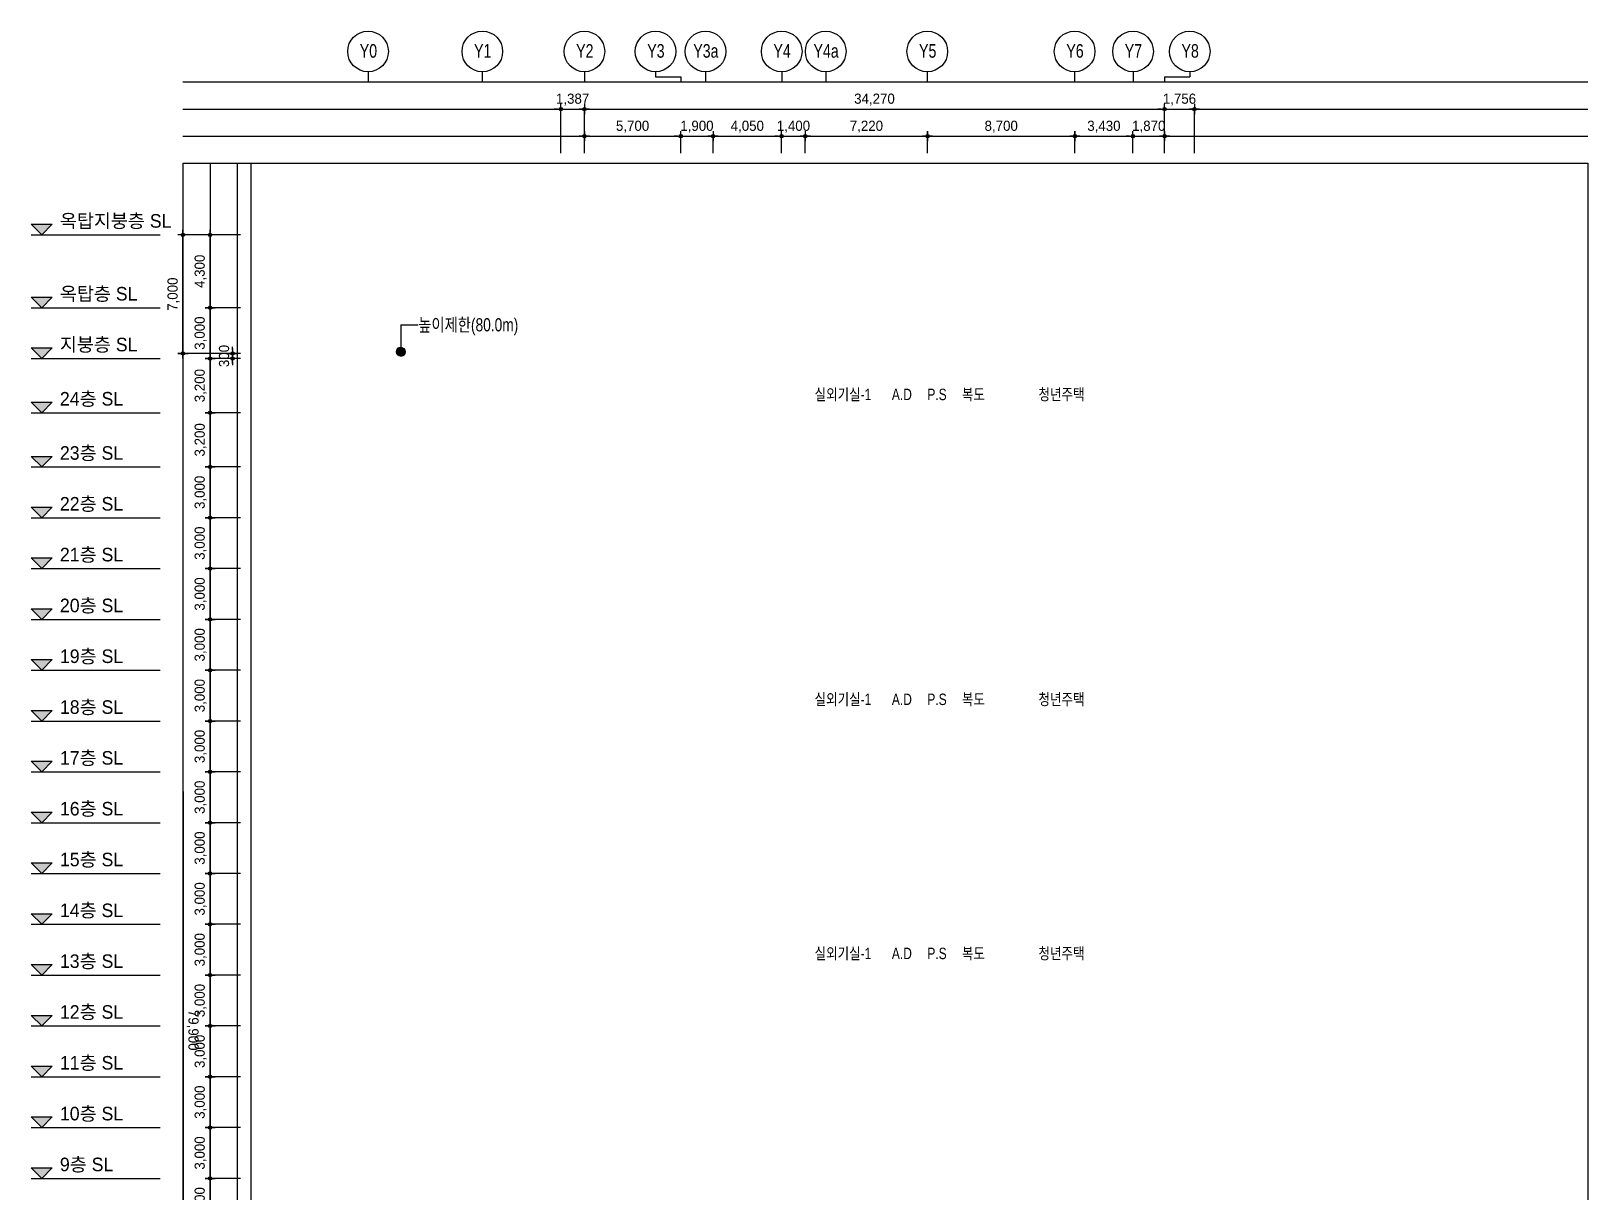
# Model space of a CAD drawing. Header units: millimetres. Extents: x 7290 to 229282, y 4534 to 159308.
# Drawn here: x 128520 to 220458, y 90787 to 159308 of the extents above; entities that cross this region are included whole.
import ezdxf
from ezdxf.enums import TextEntityAlignment as Align

# ---------------------------------------------------------------- set-up
doc = ezdxf.new("R2010")
doc.units = ezdxf.units.MM
doc.header["$LTSCALE"] = 200
doc.layers.get('Defpoints').update_dxf_attribs({"color": 145})
for name, color, linetype in [('A-TEXT', 3, 'Continuous'), ('AA-AXIS-BUBL', 7, 'Continuous'), ('AA-XXXX-DIMS', 7, 'Continuous'), ('AA-XXXX-SYMB', 7, 'Continuous'), ('AA-XXXX-TEXT', 3, 'Continuous')]:
    doc.layers.add(name, color=color, linetype=linetype)
doc.styles.add('HAUD01', font='Dotum_0.ttf')
doc.dimstyles.new('HAUD-400', dxfattribs={"dimscale": 200, "dimtxt": 3, "dimasz": 1, "dimexe": 0, "dimexo": 3, "dimgap": 1, "dimtad": 1, "dimdec": 0, "dimdsep": 46, "dimlunit": 6, "dimtxsty": 'HAUD01', "dimblk": 'DIMDOT', "dimcen": 2.5, "dimdle": 1.5, "dimclrd": 7, "dimclre": 7, "dimclrt": 3, "dimadec": 0, "dimazin": 0, "dimtfac": 1, "dimtdec": 0, "dimtix": 1, "dimtmove": 2, "dimatfit": 3, "dimfxl": 1, "dimtvp": 1, "dimtolj": 1, "dimtzin": 0, "dimarcsym": 0})

# ---------------------------------------------------------------- blocks, each defined once
blk = doc.blocks.new('DIMDOT')
at = {"color": 7}
for p, q in [((-1.5, 0), (1.5, 0)), ((0, -1.5), (0, 1.5))]:
    blk.add_line(p, q, dxfattribs=at)
for radius in [0.5, 0.25]:
    blk.add_circle((0, 0), radius, dxfattribs=at)
blk = doc.blocks.new('*D47')
at = {"layer": 'AA-XXXX-DIMS', "color": 7, "lineweight": -2, "transparency": 16777216}
for p, q in [((140887, 91581), (139088, 91581)), ((139088, 88781), (139088, 91381)), ((140887, 88581), (139088, 88581))]:
    blk.add_line(p, q, dxfattribs=at)
at = {"layer": 'Defpoints', "color": 0, "transparency": 16777216}
for p in [(139088, 91581), (141487, 91581), (141487, 88581)]:
    blk.add_point(p, dxfattribs=at)
at = {"layer": 'AA-XXXX-DIMS', "color": 7, "lineweight": -2, "transparency": 16777216, "xscale": 200, "yscale": 200, "zscale": 200}
for p, rotation in [((139088, 91581), 90), ((139088, 88581), 270)]:
    blk.add_blockref('DIMDOT', p, dxfattribs=dict(at, rotation=rotation))
at = {"layer": 'AA-XXXX-DIMS', "color": 3, "transparency": 16777216, "insert": (138529, 90081), "char_height": 600, "attachment_point": 5, "rotation": 90, "style": 'HAUD01'}
blk.add_mtext('\\A1;3,000', dxfattribs=at)
blk = doc.blocks.new('*D48')
at = {"layer": 'AA-XXXX-DIMS', "color": 7, "lineweight": -2, "transparency": 16777216}
for p, q in [((140887, 94581), (139088, 94581)), ((139088, 91781), (139088, 94381)), ((140887, 91581), (139088, 91581))]:
    blk.add_line(p, q, dxfattribs=at)
at = {"layer": 'Defpoints', "color": 0, "transparency": 16777216}
for p in [(139088, 94581), (141487, 94581), (141487, 91581)]:
    blk.add_point(p, dxfattribs=at)
at = {"layer": 'AA-XXXX-DIMS', "color": 7, "lineweight": -2, "transparency": 16777216, "xscale": 200, "yscale": 200, "zscale": 200}
for p, rotation in [((139088, 94581), 90), ((139088, 91581), 270)]:
    blk.add_blockref('DIMDOT', p, dxfattribs=dict(at, rotation=rotation))
at = {"layer": 'AA-XXXX-DIMS', "color": 3, "transparency": 16777216, "insert": (138529, 93081), "char_height": 600, "attachment_point": 5, "rotation": 90, "style": 'HAUD01'}
blk.add_mtext('\\A1;3,000', dxfattribs=at)
blk = doc.blocks.new('*D49')
at = {"layer": 'AA-XXXX-DIMS', "color": 7, "lineweight": -2, "transparency": 16777216}
for p, q in [((140887, 97581), (139088, 97581)), ((139088, 94781), (139088, 97381)), ((140887, 94581), (139088, 94581))]:
    blk.add_line(p, q, dxfattribs=at)
at = {"layer": 'Defpoints', "color": 0, "transparency": 16777216}
for p in [(139088, 97581), (141487, 97581), (141487, 94581)]:
    blk.add_point(p, dxfattribs=at)
at = {"layer": 'AA-XXXX-DIMS', "color": 7, "lineweight": -2, "transparency": 16777216, "xscale": 200, "yscale": 200, "zscale": 200}
for p, rotation in [((139088, 97581), 90), ((139088, 94581), 270)]:
    blk.add_blockref('DIMDOT', p, dxfattribs=dict(at, rotation=rotation))
at = {"layer": 'AA-XXXX-DIMS', "color": 3, "transparency": 16777216, "insert": (138529, 96081), "char_height": 600, "attachment_point": 5, "rotation": 90, "style": 'HAUD01'}
blk.add_mtext('\\A1;3,000', dxfattribs=at)
blk = doc.blocks.new('*D50')
at = {"layer": 'AA-XXXX-DIMS', "color": 7, "lineweight": -2, "transparency": 16777216}
for p, q in [((140887, 100581), (139088, 100581)), ((139088, 97781), (139088, 100381)), ((140887, 97581), (139088, 97581))]:
    blk.add_line(p, q, dxfattribs=at)
at = {"layer": 'Defpoints', "color": 0, "transparency": 16777216}
for p in [(139088, 100581), (141487, 100581), (141487, 97581)]:
    blk.add_point(p, dxfattribs=at)
at = {"layer": 'AA-XXXX-DIMS', "color": 7, "lineweight": -2, "transparency": 16777216, "xscale": 200, "yscale": 200, "zscale": 200}
for p, rotation in [((139088, 100581), 90), ((139088, 97581), 270)]:
    blk.add_blockref('DIMDOT', p, dxfattribs=dict(at, rotation=rotation))
at = {"layer": 'AA-XXXX-DIMS', "color": 3, "transparency": 16777216, "insert": (138529, 99081), "char_height": 600, "attachment_point": 5, "rotation": 90, "style": 'HAUD01'}
blk.add_mtext('\\A1;3,000', dxfattribs=at)
blk = doc.blocks.new('*D63')
at = {"layer": 'AA-XXXX-DIMS', "color": 7, "lineweight": -2, "transparency": 16777216}
for p, q in [((140887, 103581), (139088, 103581)), ((139088, 100781), (139088, 103381)), ((140887, 100581), (139088, 100581))]:
    blk.add_line(p, q, dxfattribs=at)
at = {"layer": 'Defpoints', "color": 0, "transparency": 16777216}
for p in [(139088, 103581), (141487, 103581), (141487, 100581)]:
    blk.add_point(p, dxfattribs=at)
at = {"layer": 'AA-XXXX-DIMS', "color": 7, "lineweight": -2, "transparency": 16777216, "xscale": 200, "yscale": 200, "zscale": 200}
for p, rotation in [((139088, 103581), 90), ((139088, 100581), 270)]:
    blk.add_blockref('DIMDOT', p, dxfattribs=dict(at, rotation=rotation))
at = {"layer": 'AA-XXXX-DIMS', "color": 3, "transparency": 16777216, "insert": (138529, 102081), "char_height": 600, "attachment_point": 5, "rotation": 90, "style": 'HAUD01'}
blk.add_mtext('\\A1;3,000', dxfattribs=at)
blk = doc.blocks.new('*D64')
at = {"layer": 'AA-XXXX-DIMS', "color": 7, "lineweight": -2, "transparency": 16777216}
for p, q in [((140887, 106581), (139088, 106581)), ((139088, 103781), (139088, 106381)), ((140887, 103581), (139088, 103581))]:
    blk.add_line(p, q, dxfattribs=at)
at = {"layer": 'Defpoints', "color": 0, "transparency": 16777216}
for p in [(139088, 106581), (141487, 106581), (141487, 103581)]:
    blk.add_point(p, dxfattribs=at)
at = {"layer": 'AA-XXXX-DIMS', "color": 7, "lineweight": -2, "transparency": 16777216, "xscale": 200, "yscale": 200, "zscale": 200}
for p, rotation in [((139088, 106581), 90), ((139088, 103581), 270)]:
    blk.add_blockref('DIMDOT', p, dxfattribs=dict(at, rotation=rotation))
at = {"layer": 'AA-XXXX-DIMS', "color": 3, "transparency": 16777216, "insert": (138529, 105081), "char_height": 600, "attachment_point": 5, "rotation": 90, "style": 'HAUD01'}
blk.add_mtext('\\A1;3,000', dxfattribs=at)
blk = doc.blocks.new('*D65')
at = {"layer": 'AA-XXXX-DIMS', "color": 7, "lineweight": -2, "transparency": 16777216}
for p, q in [((140887, 109581), (139088, 109581)), ((139088, 106781), (139088, 109381)), ((140887, 106581), (139088, 106581))]:
    blk.add_line(p, q, dxfattribs=at)
at = {"layer": 'Defpoints', "color": 0, "transparency": 16777216}
for p in [(139088, 109581), (141487, 109581), (141487, 106581)]:
    blk.add_point(p, dxfattribs=at)
at = {"layer": 'AA-XXXX-DIMS', "color": 7, "lineweight": -2, "transparency": 16777216, "xscale": 200, "yscale": 200, "zscale": 200}
for p, rotation in [((139088, 109581), 90), ((139088, 106581), 270)]:
    blk.add_blockref('DIMDOT', p, dxfattribs=dict(at, rotation=rotation))
at = {"layer": 'AA-XXXX-DIMS', "color": 3, "transparency": 16777216, "insert": (138529, 108081), "char_height": 600, "attachment_point": 5, "rotation": 90, "style": 'HAUD01'}
blk.add_mtext('\\A1;3,000', dxfattribs=at)
blk = doc.blocks.new('*D66')
at = {"layer": 'AA-XXXX-DIMS', "color": 7, "lineweight": -2, "transparency": 16777216}
for p, q in [((140887, 112581), (139088, 112581)), ((139088, 109781), (139088, 112381)), ((140887, 109581), (139088, 109581))]:
    blk.add_line(p, q, dxfattribs=at)
at = {"layer": 'Defpoints', "color": 0, "transparency": 16777216}
for p in [(139088, 112581), (141487, 112581), (141487, 109581)]:
    blk.add_point(p, dxfattribs=at)
at = {"layer": 'AA-XXXX-DIMS', "color": 7, "lineweight": -2, "transparency": 16777216, "xscale": 200, "yscale": 200, "zscale": 200}
for p, rotation in [((139088, 112581), 90), ((139088, 109581), 270)]:
    blk.add_blockref('DIMDOT', p, dxfattribs=dict(at, rotation=rotation))
at = {"layer": 'AA-XXXX-DIMS', "color": 3, "transparency": 16777216, "insert": (138529, 111081), "char_height": 600, "attachment_point": 5, "rotation": 90, "style": 'HAUD01'}
blk.add_mtext('\\A1;3,000', dxfattribs=at)
blk = doc.blocks.new('*D67')
at = {"layer": 'AA-XXXX-DIMS', "color": 7, "lineweight": -2, "transparency": 16777216}
for p, q in [((140887, 115581), (139088, 115581)), ((139088, 112781), (139088, 115381)), ((140887, 112581), (139088, 112581))]:
    blk.add_line(p, q, dxfattribs=at)
at = {"layer": 'Defpoints', "color": 0, "transparency": 16777216}
for p in [(139088, 115581), (141487, 115581), (141487, 112581)]:
    blk.add_point(p, dxfattribs=at)
at = {"layer": 'AA-XXXX-DIMS', "color": 7, "lineweight": -2, "transparency": 16777216, "xscale": 200, "yscale": 200, "zscale": 200}
for p, rotation in [((139088, 115581), 90), ((139088, 112581), 270)]:
    blk.add_blockref('DIMDOT', p, dxfattribs=dict(at, rotation=rotation))
at = {"layer": 'AA-XXXX-DIMS', "color": 3, "transparency": 16777216, "insert": (138529, 114081), "char_height": 600, "attachment_point": 5, "rotation": 90, "style": 'HAUD01'}
blk.add_mtext('\\A1;3,000', dxfattribs=at)
blk = doc.blocks.new('*D72')
at = {"layer": 'AA-XXXX-DIMS', "color": 7, "lineweight": -2, "transparency": 16777216}
for p, q in [((140887, 118581), (139088, 118581)), ((139088, 115781), (139088, 118381)), ((140887, 115581), (139088, 115581))]:
    blk.add_line(p, q, dxfattribs=at)
at = {"layer": 'Defpoints', "color": 0, "transparency": 16777216}
for p in [(139088, 118581), (141487, 118581), (141487, 115581)]:
    blk.add_point(p, dxfattribs=at)
at = {"layer": 'AA-XXXX-DIMS', "color": 7, "lineweight": -2, "transparency": 16777216, "xscale": 200, "yscale": 200, "zscale": 200}
for p, rotation in [((139088, 118581), 90), ((139088, 115581), 270)]:
    blk.add_blockref('DIMDOT', p, dxfattribs=dict(at, rotation=rotation))
at = {"layer": 'AA-XXXX-DIMS', "color": 3, "transparency": 16777216, "insert": (138529, 117081), "char_height": 600, "attachment_point": 5, "rotation": 90, "style": 'HAUD01'}
blk.add_mtext('\\A1;3,000', dxfattribs=at)
blk = doc.blocks.new('*D73')
at = {"layer": 'AA-XXXX-DIMS', "color": 7, "lineweight": -2, "transparency": 16777216}
for p, q in [((140887, 121581), (139088, 121581)), ((139088, 118781), (139088, 121381)), ((140887, 118581), (139088, 118581))]:
    blk.add_line(p, q, dxfattribs=at)
at = {"layer": 'Defpoints', "color": 0, "transparency": 16777216}
for p in [(139088, 121581), (141487, 121581), (141487, 118581)]:
    blk.add_point(p, dxfattribs=at)
at = {"layer": 'AA-XXXX-DIMS', "color": 7, "lineweight": -2, "transparency": 16777216, "xscale": 200, "yscale": 200, "zscale": 200}
for p, rotation in [((139088, 121581), 90), ((139088, 118581), 270)]:
    blk.add_blockref('DIMDOT', p, dxfattribs=dict(at, rotation=rotation))
at = {"layer": 'AA-XXXX-DIMS', "color": 3, "transparency": 16777216, "insert": (138529, 120081), "char_height": 600, "attachment_point": 5, "rotation": 90, "style": 'HAUD01'}
blk.add_mtext('\\A1;3,000', dxfattribs=at)
blk = doc.blocks.new('*D74')
at = {"layer": 'AA-XXXX-DIMS', "color": 7, "lineweight": -2, "transparency": 16777216}
for p, q in [((140887, 124581), (139088, 124581)), ((139088, 121781), (139088, 124381)), ((140887, 121581), (139088, 121581))]:
    blk.add_line(p, q, dxfattribs=at)
at = {"layer": 'Defpoints', "color": 0, "transparency": 16777216}
for p in [(139088, 124581), (141487, 124581), (141487, 121581)]:
    blk.add_point(p, dxfattribs=at)
at = {"layer": 'AA-XXXX-DIMS', "color": 7, "lineweight": -2, "transparency": 16777216, "xscale": 200, "yscale": 200, "zscale": 200}
for p, rotation in [((139088, 124581), 90), ((139088, 121581), 270)]:
    blk.add_blockref('DIMDOT', p, dxfattribs=dict(at, rotation=rotation))
at = {"layer": 'AA-XXXX-DIMS', "color": 3, "transparency": 16777216, "insert": (138529, 123081), "char_height": 600, "attachment_point": 5, "rotation": 90, "style": 'HAUD01'}
blk.add_mtext('\\A1;3,000', dxfattribs=at)
blk = doc.blocks.new('*D75')
at = {"layer": 'AA-XXXX-DIMS', "color": 7, "lineweight": -2, "transparency": 16777216}
for p, q in [((140887, 127581), (139088, 127581)), ((139088, 124781), (139088, 127381)), ((140887, 124581), (139088, 124581))]:
    blk.add_line(p, q, dxfattribs=at)
at = {"layer": 'Defpoints', "color": 0, "transparency": 16777216}
for p in [(139088, 127581), (141487, 127581), (141487, 124581)]:
    blk.add_point(p, dxfattribs=at)
at = {"layer": 'AA-XXXX-DIMS', "color": 7, "lineweight": -2, "transparency": 16777216, "xscale": 200, "yscale": 200, "zscale": 200}
for p, rotation in [((139088, 127581), 90), ((139088, 124581), 270)]:
    blk.add_blockref('DIMDOT', p, dxfattribs=dict(at, rotation=rotation))
at = {"layer": 'AA-XXXX-DIMS', "color": 3, "transparency": 16777216, "insert": (138529, 126081), "char_height": 600, "attachment_point": 5, "rotation": 90, "style": 'HAUD01'}
blk.add_mtext('\\A1;3,000', dxfattribs=at)
blk = doc.blocks.new('*D76')
at = {"layer": 'AA-XXXX-DIMS', "color": 7, "lineweight": -2, "transparency": 16777216}
for p, q in [((140887, 130581), (139088, 130581)), ((139088, 127781), (139088, 130381)), ((140887, 127581), (139088, 127581))]:
    blk.add_line(p, q, dxfattribs=at)
at = {"layer": 'Defpoints', "color": 0, "transparency": 16777216}
for p in [(139088, 130581), (141487, 130581), (141487, 127581)]:
    blk.add_point(p, dxfattribs=at)
at = {"layer": 'AA-XXXX-DIMS', "color": 7, "lineweight": -2, "transparency": 16777216, "xscale": 200, "yscale": 200, "zscale": 200}
for p, rotation in [((139088, 130581), 90), ((139088, 127581), 270)]:
    blk.add_blockref('DIMDOT', p, dxfattribs=dict(at, rotation=rotation))
at = {"layer": 'AA-XXXX-DIMS', "color": 3, "transparency": 16777216, "insert": (138529, 129081), "char_height": 600, "attachment_point": 5, "rotation": 90, "style": 'HAUD01'}
blk.add_mtext('\\A1;3,000', dxfattribs=at)
blk = doc.blocks.new('*D51')
at = {"layer": 'AA-XXXX-DIMS', "color": 7, "lineweight": -2, "transparency": 16777216}
for p, q in [((140887, 133581), (139088, 133581)), ((139088, 130781), (139088, 133381)), ((140887, 130581), (139088, 130581))]:
    blk.add_line(p, q, dxfattribs=at)
at = {"layer": 'Defpoints', "color": 0, "transparency": 16777216}
for p in [(139088, 133581), (141487, 133581), (141487, 130581)]:
    blk.add_point(p, dxfattribs=at)
at = {"layer": 'AA-XXXX-DIMS', "color": 7, "lineweight": -2, "transparency": 16777216, "xscale": 200, "yscale": 200, "zscale": 200}
for p, rotation in [((139088, 133581), 90), ((139088, 130581), 270)]:
    blk.add_blockref('DIMDOT', p, dxfattribs=dict(at, rotation=rotation))
at = {"layer": 'AA-XXXX-DIMS', "color": 3, "transparency": 16777216, "insert": (138529, 132081), "char_height": 600, "attachment_point": 5, "rotation": 90, "style": 'HAUD01'}
blk.add_mtext('\\A1;3,000', dxfattribs=at)
blk = doc.blocks.new('*D52')
at = {"layer": 'AA-XXXX-DIMS', "color": 7, "lineweight": -2, "transparency": 16777216}
for p, q in [((140887, 136781), (139088, 136781)), ((139088, 133781), (139088, 136581)), ((140887, 133581), (139088, 133581))]:
    blk.add_line(p, q, dxfattribs=at)
at = {"layer": 'Defpoints', "color": 0, "transparency": 16777216}
for p in [(139088, 136781), (141487, 136781), (141487, 133581)]:
    blk.add_point(p, dxfattribs=at)
at = {"layer": 'AA-XXXX-DIMS', "color": 7, "lineweight": -2, "transparency": 16777216, "xscale": 200, "yscale": 200, "zscale": 200}
for p, rotation in [((139088, 136781), 90), ((139088, 133581), 270)]:
    blk.add_blockref('DIMDOT', p, dxfattribs=dict(at, rotation=rotation))
at = {"layer": 'AA-XXXX-DIMS', "color": 3, "transparency": 16777216, "insert": (138529, 135181), "char_height": 600, "attachment_point": 5, "rotation": 90, "style": 'HAUD01'}
blk.add_mtext('\\A1;3,200', dxfattribs=at)
blk = doc.blocks.new('*D53')
at = {"layer": 'AA-XXXX-DIMS', "color": 7, "lineweight": -2, "transparency": 16777216}
for p, q in [((140887, 139981), (139088, 139981)), ((139088, 136981), (139088, 139781)), ((140887, 136781), (139088, 136781))]:
    blk.add_line(p, q, dxfattribs=at)
at = {"layer": 'Defpoints', "color": 0, "transparency": 16777216}
for p in [(139088, 139981), (141487, 139981), (141487, 136781)]:
    blk.add_point(p, dxfattribs=at)
at = {"layer": 'AA-XXXX-DIMS', "color": 7, "lineweight": -2, "transparency": 16777216, "xscale": 200, "yscale": 200, "zscale": 200}
for p, rotation in [((139088, 139981), 90), ((139088, 136781), 270)]:
    blk.add_blockref('DIMDOT', p, dxfattribs=dict(at, rotation=rotation))
at = {"layer": 'AA-XXXX-DIMS', "color": 3, "transparency": 16777216, "insert": (138529, 138381), "char_height": 600, "attachment_point": 5, "rotation": 90, "style": 'HAUD01'}
blk.add_mtext('\\A1;3,200', dxfattribs=at)
blk = doc.blocks.new('*D54')
at = {"layer": 'AA-XXXX-DIMS', "color": 7, "lineweight": -2, "transparency": 16777216}
for p, q in [((140887, 147281), (137488, 147281)), ((137488, 140481), (137488, 147081)), ((140887, 140281), (137488, 140281))]:
    blk.add_line(p, q, dxfattribs=at)
at = {"layer": 'Defpoints', "color": 0, "transparency": 16777216}
for p in [(137488, 147281), (141487, 147281), (141487, 140281)]:
    blk.add_point(p, dxfattribs=at)
at = {"layer": 'AA-XXXX-DIMS', "color": 7, "lineweight": -2, "transparency": 16777216, "xscale": 200, "yscale": 200, "zscale": 200}
for p, rotation in [((137488, 147281), 90), ((137488, 140281), 270)]:
    blk.add_blockref('DIMDOT', p, dxfattribs=dict(at, rotation=rotation))
at = {"layer": 'AA-XXXX-DIMS', "color": 3, "transparency": 16777216, "insert": (136929, 143781), "char_height": 600, "attachment_point": 5, "rotation": 90, "style": 'HAUD01'}
blk.add_mtext('\\A1;7,000', dxfattribs=at)
blk = doc.blocks.new('A$C6F815CC7')
at = {"layer": 'AA-XXXX-SYMB'}
blk.add_hatch(color=256, dxfattribs=at).paths.add_polyline_path([(0, 469), (469, 0), (937, 469)])
blk.add_line((0, 0), (5715, 0), dxfattribs=at)
blk.add_lwpolyline([(469, 0), (0, 469), (937, 469)], close=True, dxfattribs=at)
blk = doc.blocks.new('*D77')
at = {"layer": 'AA-XXXX-DIMS', "color": 7, "lineweight": -2, "transparency": 16777216}
for p, q in [((140887, 140281), (137488, 140280)), ((137488, 140080), (137503, 60580)), ((140903, 60381), (137503, 60380))]:
    blk.add_line(p, q, dxfattribs=at)
at = {"layer": 'Defpoints', "color": 0, "transparency": 16777216}
for p in [(141487, 140281), (137503, 60380), (141503, 60381)]:
    blk.add_point(p, dxfattribs=at)
at = {"layer": 'AA-XXXX-DIMS', "color": 7, "lineweight": -2, "transparency": 16777216, "xscale": 200, "yscale": 200, "zscale": 200}
for p, rotation in [((137488, 140280), 90.01138258960091), ((137503, 60380), 270.0113825896009)]:
    blk.add_blockref('DIMDOT', p, dxfattribs=dict(at, rotation=rotation))
at = {"layer": 'AA-XXXX-DIMS', "color": 3, "transparency": 16777216, "insert": (138054, 100330), "char_height": 600, "attachment_point": 5, "rotation": 270.01138, "style": 'HAUD01'}
blk.add_mtext('\\A1;79,900', dxfattribs=at)
blk = doc.blocks.new('*D81')
at = {"layer": 'AA-XXXX-DIMS', "color": 7, "lineweight": -2, "transparency": 16777216}
for p, q in [((161191, 152108), (161191, 153108)), ((161391, 153108), (166691, 153108)), ((166891, 152108), (166891, 153108))]:
    blk.add_line(p, q, dxfattribs=at)
at = {"layer": 'Defpoints', "color": 0, "transparency": 16777216}
for p in [(166891, 153108), (161191, 151508), (166891, 151508)]:
    blk.add_point(p, dxfattribs=at)
at = {"layer": 'AA-XXXX-DIMS', "color": 7, "lineweight": -2, "transparency": 16777216, "xscale": 200, "yscale": 200, "zscale": 200, "rotation": 180}
blk.add_blockref('DIMDOT', (161191, 153108), dxfattribs=at)
at = {"layer": 'AA-XXXX-DIMS', "color": 7, "lineweight": -2, "transparency": 16777216, "xscale": 200, "yscale": 200, "zscale": 200}
blk.add_blockref('DIMDOT', (166891, 153108), dxfattribs=at)
at = {"layer": 'AA-XXXX-DIMS', "color": 3, "transparency": 16777216, "insert": (164041, 153666), "char_height": 600, "attachment_point": 5, "style": 'HAUD01'}
blk.add_mtext('\\A1;5,700', dxfattribs=at)
blk = doc.blocks.new('*D82')
at = {"layer": 'AA-XXXX-DIMS', "color": 7, "lineweight": -2, "transparency": 16777216}
for p, q in [((166691, 153108), (166491, 153108)), ((166891, 152108), (166891, 153108)), ((166891, 153108), (168791, 153108)), ((168791, 152108), (168791, 153108)), ((168991, 153108), (169191, 153108))]:
    blk.add_line(p, q, dxfattribs=at)
at = {"layer": 'Defpoints', "color": 0, "transparency": 16777216}
for p in [(168791, 153108), (166891, 151508), (168791, 151508)]:
    blk.add_point(p, dxfattribs=at)
at = {"layer": 'AA-XXXX-DIMS', "color": 7, "lineweight": -2, "transparency": 16777216, "xscale": 200, "yscale": 200, "zscale": 200}
blk.add_blockref('DIMDOT', (166891, 153108), dxfattribs=at)
at = {"layer": 'AA-XXXX-DIMS', "color": 7, "lineweight": -2, "transparency": 16777216, "xscale": 200, "yscale": 200, "zscale": 200, "rotation": 180}
blk.add_blockref('DIMDOT', (168791, 153108), dxfattribs=at)
at = {"layer": 'AA-XXXX-DIMS', "color": 3, "transparency": 16777216, "insert": (167841, 153666), "char_height": 600, "attachment_point": 5, "style": 'HAUD01'}
blk.add_mtext('\\A1;1,900', dxfattribs=at)
blk = doc.blocks.new('*D83')
at = {"layer": 'AA-XXXX-DIMS', "color": 7, "lineweight": -2, "transparency": 16777216}
for p, q in [((168791, 152108), (168791, 153108)), ((168991, 153108), (172641, 153108)), ((172841, 152108), (172841, 153108))]:
    blk.add_line(p, q, dxfattribs=at)
at = {"layer": 'Defpoints', "color": 0, "transparency": 16777216}
for p in [(172841, 153108), (168791, 151508), (172841, 151508)]:
    blk.add_point(p, dxfattribs=at)
at = {"layer": 'AA-XXXX-DIMS', "color": 7, "lineweight": -2, "transparency": 16777216, "xscale": 200, "yscale": 200, "zscale": 200, "rotation": 180}
blk.add_blockref('DIMDOT', (168791, 153108), dxfattribs=at)
at = {"layer": 'AA-XXXX-DIMS', "color": 7, "lineweight": -2, "transparency": 16777216, "xscale": 200, "yscale": 200, "zscale": 200}
blk.add_blockref('DIMDOT', (172841, 153108), dxfattribs=at)
at = {"layer": 'AA-XXXX-DIMS', "color": 3, "transparency": 16777216, "insert": (170816, 153666), "char_height": 600, "attachment_point": 5, "style": 'HAUD01'}
blk.add_mtext('\\A1;4,050', dxfattribs=at)
blk = doc.blocks.new('*D84')
at = {"layer": 'AA-XXXX-DIMS', "color": 7, "lineweight": -2, "transparency": 16777216}
for p, q in [((172641, 153108), (172441, 153108)), ((172841, 152108), (172841, 153108)), ((172841, 153108), (174241, 153108)), ((174241, 152108), (174241, 153108)), ((174441, 153108), (174641, 153108))]:
    blk.add_line(p, q, dxfattribs=at)
at = {"layer": 'Defpoints', "color": 0, "transparency": 16777216}
for p in [(174241, 153108), (172841, 151508), (174241, 151508)]:
    blk.add_point(p, dxfattribs=at)
at = {"layer": 'AA-XXXX-DIMS', "color": 7, "lineweight": -2, "transparency": 16777216, "xscale": 200, "yscale": 200, "zscale": 200}
blk.add_blockref('DIMDOT', (172841, 153108), dxfattribs=at)
at = {"layer": 'AA-XXXX-DIMS', "color": 7, "lineweight": -2, "transparency": 16777216, "xscale": 200, "yscale": 200, "zscale": 200, "rotation": 180}
blk.add_blockref('DIMDOT', (174241, 153108), dxfattribs=at)
at = {"layer": 'AA-XXXX-DIMS', "color": 3, "transparency": 16777216, "insert": (173541, 153666), "char_height": 600, "attachment_point": 5, "style": 'HAUD01'}
blk.add_mtext('\\A1;1,400', dxfattribs=at)
blk = doc.blocks.new('*D85')
at = {"layer": 'AA-XXXX-DIMS', "color": 7, "lineweight": -2, "transparency": 16777216}
for p, q in [((174241, 152108), (174241, 153108)), ((174441, 153108), (181261, 153108)), ((181461, 152108), (181461, 153108))]:
    blk.add_line(p, q, dxfattribs=at)
at = {"layer": 'Defpoints', "color": 0, "transparency": 16777216}
for p in [(181461, 153108), (174241, 151508), (181461, 151508)]:
    blk.add_point(p, dxfattribs=at)
at = {"layer": 'AA-XXXX-DIMS', "color": 7, "lineweight": -2, "transparency": 16777216, "xscale": 200, "yscale": 200, "zscale": 200, "rotation": 180}
blk.add_blockref('DIMDOT', (174241, 153108), dxfattribs=at)
at = {"layer": 'AA-XXXX-DIMS', "color": 7, "lineweight": -2, "transparency": 16777216, "xscale": 200, "yscale": 200, "zscale": 200}
blk.add_blockref('DIMDOT', (181461, 153108), dxfattribs=at)
at = {"layer": 'AA-XXXX-DIMS', "color": 3, "transparency": 16777216, "insert": (177851, 153666), "char_height": 600, "attachment_point": 5, "style": 'HAUD01'}
blk.add_mtext('\\A1;7,220', dxfattribs=at)
blk = doc.blocks.new('*D86')
at = {"layer": 'AA-XXXX-DIMS', "color": 7, "lineweight": -2, "transparency": 16777216}
for p, q in [((181461, 152108), (181461, 153108)), ((181661, 153108), (189961, 153108)), ((190161, 152108), (190161, 153108))]:
    blk.add_line(p, q, dxfattribs=at)
at = {"layer": 'Defpoints', "color": 0, "transparency": 16777216}
for p in [(190161, 153108), (181461, 151508), (190161, 151508)]:
    blk.add_point(p, dxfattribs=at)
at = {"layer": 'AA-XXXX-DIMS', "color": 7, "lineweight": -2, "transparency": 16777216, "xscale": 200, "yscale": 200, "zscale": 200, "rotation": 180}
blk.add_blockref('DIMDOT', (181461, 153108), dxfattribs=at)
at = {"layer": 'AA-XXXX-DIMS', "color": 7, "lineweight": -2, "transparency": 16777216, "xscale": 200, "yscale": 200, "zscale": 200}
blk.add_blockref('DIMDOT', (190161, 153108), dxfattribs=at)
at = {"layer": 'AA-XXXX-DIMS', "color": 3, "transparency": 16777216, "insert": (185811, 153666), "char_height": 600, "attachment_point": 5, "style": 'HAUD01'}
blk.add_mtext('\\A1;8,700', dxfattribs=at)
blk = doc.blocks.new('*D87')
at = {"layer": 'AA-XXXX-DIMS', "color": 7, "lineweight": -2, "transparency": 16777216}
for p, q in [((161191, 152108), (161191, 154708)), ((161391, 154708), (195261, 154708)), ((195461, 152108), (195461, 154708))]:
    blk.add_line(p, q, dxfattribs=at)
at = {"layer": 'Defpoints', "color": 0, "transparency": 16777216}
for p in [(195461, 154708), (161191, 151508), (195461, 151508)]:
    blk.add_point(p, dxfattribs=at)
at = {"layer": 'AA-XXXX-DIMS', "color": 7, "lineweight": -2, "transparency": 16777216, "xscale": 200, "yscale": 200, "zscale": 200, "rotation": 180}
blk.add_blockref('DIMDOT', (161191, 154708), dxfattribs=at)
at = {"layer": 'AA-XXXX-DIMS', "color": 7, "lineweight": -2, "transparency": 16777216, "xscale": 200, "yscale": 200, "zscale": 200}
blk.add_blockref('DIMDOT', (195461, 154708), dxfattribs=at)
at = {"layer": 'AA-XXXX-DIMS', "color": 3, "transparency": 16777216, "insert": (178326, 155266), "char_height": 600, "attachment_point": 5, "style": 'HAUD01'}
blk.add_mtext('\\A1;34,270', dxfattribs=at)
blk = doc.blocks.new('*D88')
at = {"layer": 'AA-XXXX-DIMS', "color": 7, "lineweight": -2, "transparency": 16777216}
for p, q in [((190161, 152108), (190161, 153108)), ((190361, 153108), (193391, 153108)), ((193591, 152108), (193591, 153108))]:
    blk.add_line(p, q, dxfattribs=at)
at = {"layer": 'Defpoints', "color": 0, "transparency": 16777216}
for p in [(193591, 153108), (190161, 151508), (193591, 151508)]:
    blk.add_point(p, dxfattribs=at)
at = {"layer": 'AA-XXXX-DIMS', "color": 7, "lineweight": -2, "transparency": 16777216, "xscale": 200, "yscale": 200, "zscale": 200, "rotation": 180}
blk.add_blockref('DIMDOT', (190161, 153108), dxfattribs=at)
at = {"layer": 'AA-XXXX-DIMS', "color": 7, "lineweight": -2, "transparency": 16777216, "xscale": 200, "yscale": 200, "zscale": 200}
blk.add_blockref('DIMDOT', (193591, 153108), dxfattribs=at)
at = {"layer": 'AA-XXXX-DIMS', "color": 3, "transparency": 16777216, "insert": (191876, 153666), "char_height": 600, "attachment_point": 5, "style": 'HAUD01'}
blk.add_mtext('\\A1;3,430', dxfattribs=at)
blk = doc.blocks.new('*D89')
at = {"layer": 'AA-XXXX-DIMS', "color": 7, "lineweight": -2, "transparency": 16777216}
for p, q in [((193391, 153108), (193191, 153108)), ((193591, 152108), (193591, 153108)), ((193591, 153108), (195461, 153108)), ((195461, 152108), (195461, 153108)), ((195661, 153108), (195861, 153108))]:
    blk.add_line(p, q, dxfattribs=at)
at = {"layer": 'Defpoints', "color": 0, "transparency": 16777216}
for p in [(195461, 153108), (193591, 151508), (195461, 151508)]:
    blk.add_point(p, dxfattribs=at)
at = {"layer": 'AA-XXXX-DIMS', "color": 7, "lineweight": -2, "transparency": 16777216, "xscale": 200, "yscale": 200, "zscale": 200}
blk.add_blockref('DIMDOT', (193591, 153108), dxfattribs=at)
at = {"layer": 'AA-XXXX-DIMS', "color": 7, "lineweight": -2, "transparency": 16777216, "xscale": 200, "yscale": 200, "zscale": 200, "rotation": 180}
blk.add_blockref('DIMDOT', (195461, 153108), dxfattribs=at)
at = {"layer": 'AA-XXXX-DIMS', "color": 3, "transparency": 16777216, "insert": (194526, 153666), "char_height": 600, "attachment_point": 5, "style": 'HAUD01'}
blk.add_mtext('\\A1;1,870', dxfattribs=at)
blk = doc.blocks.new('*D90')
at = {"layer": 'AA-XXXX-DIMS', "color": 7, "lineweight": -2, "transparency": 16777216}
for p, q in [((159604, 154708), (159404, 154708)), ((159804, 152108), (159804, 154708)), ((159804, 154708), (161191, 154708)), ((161191, 152108), (161191, 154708)), ((161391, 154708), (161591, 154708))]:
    blk.add_line(p, q, dxfattribs=at)
at = {"layer": 'Defpoints', "color": 0, "transparency": 16777216}
for p in [(161191, 154708), (159804, 151508), (161191, 151508)]:
    blk.add_point(p, dxfattribs=at)
at = {"layer": 'AA-XXXX-DIMS', "color": 7, "lineweight": -2, "transparency": 16777216, "xscale": 200, "yscale": 200, "zscale": 200}
blk.add_blockref('DIMDOT', (159804, 154708), dxfattribs=at)
at = {"layer": 'AA-XXXX-DIMS', "color": 7, "lineweight": -2, "transparency": 16777216, "xscale": 200, "yscale": 200, "zscale": 200, "rotation": 180}
blk.add_blockref('DIMDOT', (161191, 154708), dxfattribs=at)
at = {"layer": 'AA-XXXX-DIMS', "color": 3, "transparency": 16777216, "insert": (160498, 155266), "char_height": 600, "attachment_point": 5, "style": 'HAUD01'}
blk.add_mtext('\\A1;1,387', dxfattribs=at)
blk = doc.blocks.new('*D91')
at = {"layer": 'AA-XXXX-DIMS', "color": 7, "lineweight": -2, "transparency": 16777216}
for p, q in [((195261, 154708), (195061, 154708)), ((195461, 152108), (195461, 154708)), ((195461, 154708), (197217, 154708)), ((197217, 152108), (197217, 154708)), ((197417, 154708), (197617, 154708))]:
    blk.add_line(p, q, dxfattribs=at)
at = {"layer": 'Defpoints', "color": 0, "transparency": 16777216}
for p in [(197217, 154708), (195461, 151508), (197217, 151508)]:
    blk.add_point(p, dxfattribs=at)
at = {"layer": 'AA-XXXX-DIMS', "color": 7, "lineweight": -2, "transparency": 16777216, "xscale": 200, "yscale": 200, "zscale": 200}
blk.add_blockref('DIMDOT', (195461, 154708), dxfattribs=at)
at = {"layer": 'AA-XXXX-DIMS', "color": 7, "lineweight": -2, "transparency": 16777216, "xscale": 200, "yscale": 200, "zscale": 200, "rotation": 180}
blk.add_blockref('DIMDOT', (197217, 154708), dxfattribs=at)
at = {"layer": 'AA-XXXX-DIMS', "color": 3, "transparency": 16777216, "insert": (196339, 155266), "char_height": 600, "attachment_point": 5, "style": 'HAUD01'}
blk.add_mtext('\\A1;1,756', dxfattribs=at)
blk = doc.blocks.new('*D117')
at = {"layer": 'AA-XXXX-DIMS', "color": 7, "lineweight": -2, "transparency": 16777216}
for p, q in [((140415, 140481), (140415, 140681)), ((140887, 140281), (140415, 140281)), ((140415, 139981), (140415, 140281)), ((140887, 139981), (140415, 139981)), ((140415, 139781), (140415, 139581))]:
    blk.add_line(p, q, dxfattribs=at)
at = {"layer": 'Defpoints', "color": 0, "transparency": 16777216}
for p in [(140415, 140281), (141487, 140281), (141487, 139981)]:
    blk.add_point(p, dxfattribs=at)
at = {"layer": 'AA-XXXX-DIMS', "color": 7, "lineweight": -2, "transparency": 16777216, "xscale": 200, "yscale": 200, "zscale": 200}
for p, rotation in [((140415, 140281), 270), ((140415, 139981), 90)]:
    blk.add_blockref('DIMDOT', p, dxfattribs=dict(at, rotation=rotation))
at = {"layer": 'AA-XXXX-DIMS', "color": 3, "transparency": 16777216, "insert": (139915, 140131), "char_height": 600, "attachment_point": 5, "rotation": 90, "style": 'HAUD01'}
blk.add_mtext('\\A1;300', dxfattribs=at)
blk = doc.blocks.new('*D118')
at = {"layer": 'AA-XXXX-DIMS', "color": 7, "lineweight": -2, "transparency": 16777216}
for p, q in [((140887, 142981), (139088, 142981)), ((139088, 140181), (139088, 142781)), ((140887, 139981), (139088, 139981))]:
    blk.add_line(p, q, dxfattribs=at)
at = {"layer": 'Defpoints', "color": 0, "transparency": 16777216}
for p in [(139088, 142981), (141487, 142981), (141487, 139981)]:
    blk.add_point(p, dxfattribs=at)
at = {"layer": 'AA-XXXX-DIMS', "color": 7, "lineweight": -2, "transparency": 16777216, "xscale": 200, "yscale": 200, "zscale": 200}
for p, rotation in [((139088, 142981), 90), ((139088, 139981), 270)]:
    blk.add_blockref('DIMDOT', p, dxfattribs=dict(at, rotation=rotation))
at = {"layer": 'AA-XXXX-DIMS', "color": 3, "transparency": 16777216, "insert": (138529, 141481), "char_height": 600, "attachment_point": 5, "rotation": 90, "style": 'HAUD01'}
blk.add_mtext('\\A1;3,000', dxfattribs=at)
blk = doc.blocks.new('*D119')
at = {"layer": 'AA-XXXX-DIMS', "color": 7, "lineweight": -2, "transparency": 16777216}
for p, q in [((140887, 147281), (139088, 147281)), ((139088, 143181), (139088, 147081)), ((140887, 142981), (139088, 142981))]:
    blk.add_line(p, q, dxfattribs=at)
at = {"layer": 'Defpoints', "color": 0, "transparency": 16777216}
for p in [(139088, 147281), (141487, 147281), (141487, 142981)]:
    blk.add_point(p, dxfattribs=at)
at = {"layer": 'AA-XXXX-DIMS', "color": 7, "lineweight": -2, "transparency": 16777216, "xscale": 200, "yscale": 200, "zscale": 200}
for p, rotation in [((139088, 147281), 90), ((139088, 142981), 270)]:
    blk.add_blockref('DIMDOT', p, dxfattribs=dict(at, rotation=rotation))
at = {"layer": 'AA-XXXX-DIMS', "color": 3, "transparency": 16777216, "insert": (138529, 145131), "char_height": 600, "attachment_point": 5, "rotation": 90, "style": 'HAUD01'}
blk.add_mtext('\\A1;4,300', dxfattribs=at)

msp = doc.modelspace()

# ---------------------------------------------------------------- hatches: boundary and pattern name
at = {"layer": 'AA-XXXX-SYMB'}
h = msp.add_hatch(dxfattribs=at)
h.set_pattern_fill('ANSI31', scale=1.291838)
h.set_pattern_definition([(45, (-6420386.49614, 2586925.00592), (-0.114183420306, 0.114183420306), [])])
h.paths.add_polyline_path([(150614.4, 140381.1, 1), (150097.7, 140381.1, 1)])

# ---------------------------------------------------------------- linework, layer by layer
at = {"layer": 'AA-AXIS-BUBL'}
for p, q in [((148416.1, 156908), (148416.1, 156308)), ((155166.1, 156908), (155166.1, 156308)), ((161196.1, 156908), (161196.1, 156308)), ((165394.8, 156908), (165394.8, 156608)), ((165394.8, 156608), (166894.8, 156608)), ((166894.8, 156608), (166894.8, 156308)), ((168346.1, 156908), (168346.1, 156308)), ((172846.1, 156908), (172846.1, 156308)), ((175446.1, 156908, 0), (175446.1, 156308, 0)), ((181446.1, 156908), (181446.1, 156308)), ((190146.1, 156908), (190146.1, 156308)), ((193596.1, 156908), (193596.1, 156308)), ((195446.1, 156608), (195446.1, 156308)), ((195446.1, 156608), (196946.1, 156608)), ((196946.1, 156908), (196946.1, 156608))]:
    msp.add_line(p, q, dxfattribs=at)
for centre in [(148416.1, 158108), (155166.1, 158108), (161196.1, 158108), (165394.8, 158108), (168346.1, 158108), (172846.1, 158108), (175446.1, 158108, 0), (181446.1, 158108), (190146.1, 158108), (193596.1, 158108), (196946.1, 158108)]:
    msp.add_circle(centre, 1200, dxfattribs=at)
at = {"layer": 'AA-XXXX-SYMB'}
for q in [(151382.5, 141973), (150356, 140381.1)]:
    msp.add_line((150356, 141973), q, dxfattribs=at)
at = {"layer": 'AA-XXXX-SYMB', "color": 7}
msp.add_line((150097.7, 140381.1), (150614.4, 140381.1), dxfattribs=at)
msp.add_circle((150356, 140381.1), 258.4, dxfattribs=at)
at = {"layer": 'Defpoints'}
for p, q in [((137487.6, 156308), (220457.8, 156308)), ((137487.6, 154708), (220457.8, 154708)), ((137487.6, 153108), (220457.8, 153108)), ((137487.6, 151508), (137487.6, 27738.1)), ((137487.6, 151508), (220457.8, 151508)), ((139087.6, 151508), (139087.6, 27738.1)), ((139087.6, 151508), (139087.6, 27738.1)), ((140687.6, 151508), (140687.6, 27738.1)), ((141487.3, 151508), (141487.3, 27738.1)), ((220457.8, 151508), (220457.8, 27738.1))]:
    msp.add_line(p, q, dxfattribs=at)

# ---------------------------------------------------------------- block references
at = {"xscale": 1.333333333333333, "yscale": 1.333333333333333, "zscale": 1.333333333333333}
for p in [(128519.7, 147281.1), (128519.7, 142981.1), (128519.7, 139981.1), (128519.7, 136781.1), (128519.7, 133581.1), (128519.7, 130581.1), (128519.7, 127581.1), (128519.7, 124581.1), (128519.7, 121581.1), (128519.7, 118581.1), (128519.7, 115581.1), (128519.7, 112581.1), (128519.7, 109581.1), (128519.7, 106581.1), (128519.7, 103581.1), (128519.7, 100581.1), (128519.7, 97581.1), (128519.7, 94581.1), (128519.7, 91581.1)]:
    msp.add_blockref('A$C6F815CC7', p, dxfattribs=at)

# ---------------------------------------------------------------- texts
at = {"layer": 'A-TEXT', "style": 'HAUD01'}
for s, p in [('옥탑지붕층 SL', (130218.3, 147465.9)), ('옥탑층 SL', (130218.3, 143165.9)), ('지붕층 SL', (130218.3, 140165.9)), ('24층 SL', (130218.3, 136965.9)), ('23층 SL', (130218.3, 133765.9)), ('22층 SL', (130218.3, 130765.9)), ('21층 SL', (130218.3, 127765.9)), ('20층 SL', (130218.3, 124765.9)), ('19층 SL', (130218.3, 121765.9)), ('18층 SL', (130218.3, 118765.9)), ('17층 SL', (130218.3, 115765.9)), ('16층 SL', (130218.3, 112765.9)), ('15층 SL', (130218.3, 109765.9)), ('14층 SL', (130218.3, 106765.9)), ('13층 SL', (130218.3, 103765.9)), ('12층 SL', (130218.3, 100765.9)), ('11층 SL', (130218.3, 97765.9)), ('10층 SL', (130218.3, 94765.9)), ('9층 SL', (130218.3, 91765.9))]:
    msp.add_text(s, height=800, dxfattribs=at).set_placement(p, align=Align.BOTTOM_LEFT)
at = {"layer": 'AA-XXXX-TEXT', "style": 'HAUD01', "width": 0.8}
for s, p in [('Y0', (148439.2, 158141.1)), ('Y1', (155189.2, 158141.1)), ('Y2', (161219.2, 158141.1)), ('Y3', (165417.9, 158141.1)), ('Y3a', (168369.2, 158141.1)), ('Y4', (172869.2, 158141.1)), ('Y4a', (175469.2, 158141.1, 0)), ('Y5', (181469.2, 158141.1)), ('Y6', (190169.2, 158141.1)), ('Y7', (193619.2, 158141.1)), ('Y8', (196969.2, 158141.1))]:
    msp.add_text(s, height=800, dxfattribs=at).set_placement(p, align=Align.MIDDLE_CENTER)
at = {"layer": 'AA-XXXX-TEXT', "color": 3, "style": 'HAUD01', "width": 0.8}
msp.add_text('높이제한(80.0m)', height=775.103, dxfattribs=at).set_placement((151382.5, 141973), align=Align.MIDDLE_LEFT)
at = {"layer": 'AA-XXXX-TEXT', "style": 'HAUD01', "width": 0.8}
for s, p in [('실외기실-1', (176464.1, 137524.4)), ('A.D', (179944.3, 137524.4)), ('P.S', (182018.2, 137524.4)), ('복도', (184169, 137524.4)), ('청년주택', (189373, 137524.4)), ('실외기실-1', (176464.1, 119524.4)), ('A.D', (179944.3, 119524.4)), ('P.S', (182018.2, 119524.4)), ('복도', (184169, 119524.4)), ('청년주택', (189373, 119524.4)), ('실외기실-1', (176464.1, 104524.4)), ('A.D', (179944.3, 104524.4)), ('P.S', (182018.2, 104524.4)), ('복도', (184169, 104524.4)), ('청년주택', (189373, 104524.4))]:
    msp.add_text(s, height=677.41, dxfattribs=at).set_placement(p, align=Align.CENTER)

# ---------------------------------------------------------------- dimensions: what is measured, and where the dimension line sits
at = {"layer": 'AA-XXXX-DIMS'}
for p1, p2, distance, picture, middle in [((159804.4, 151508), (161191.1, 151508), 3200, '*D90', (160497.8, 155266.2)), ((195461.1, 151508), (197216.8, 151508), 3200, '*D91', (196339, 155266.2)), ((190161.1, 151508), (193591.1, 151508), 1600, '*D88', (191876.1, 153666.2)), ((141487.3, 139981.1), (141487.3, 140281.1), 1072.1, '*D117', (139914.7, 140131.1)), ((141487.3, 140281.1), (141503.1, 60381.1), -3999.7, '*D77', (138053.7, 100330.4))]:
    dim = msp.add_aligned_dim(p1=p1, p2=p2, distance=distance, dimstyle='HAUD-400', dxfattribs=at)
    dim.commit()
    dim.dimension.update_dxf_attribs({"geometry": picture, "text_midpoint": middle})
for base, p1, p2, angle, picture, middle in [((195461.1, 154708), (161191.1, 151508), (195461.1, 151508), 180, '*D87', (178326.1, 155266.2)), ((166891.1, 153108), (161191.1, 151508), (166891.1, 151508), 180, '*D81', (164041.1, 153666.2)), ((168791.1, 153108), (166891.1, 151508), (168791.1, 151508), 180, '*D82', (167841.1, 153666.2)), ((172841.1, 153108), (168791.1, 151508), (172841.1, 151508), 180, '*D83', (170816.1, 153666.2)), ((174241.1, 153108), (172841.1, 151508), (174241.1, 151508), 180, '*D84', (173541.1, 153666.2)), ((181461.1, 153108), (174241.1, 151508), (181461.1, 151508), 180, '*D85', (177851.1, 153666.2)), ((190161.1, 153108), (181461.1, 151508), (190161.1, 151508), 180, '*D86', (185811.1, 153666.2)), ((195461.1, 153108), (193591.1, 151508), (195461.1, 151508), 180, '*D89', (194526.1, 153666.2)), ((137487.6, 147281.1), (141487.3, 140281.1), (141487.3, 147281.1), 270, '*D54', (136929.4, 143781.1)), ((139087.6, 147281.1), (141487.3, 142981.1), (141487.3, 147281.1), 270, '*D119', (138529.4, 145131.1)), ((139087.6, 142981.1), (141487.3, 139981.1), (141487.3, 142981.1), 270, '*D118', (138529.4, 141481.1)), ((139087.6, 139981.1), (141487.3, 136781.1), (141487.3, 139981.1), 270, '*D53', (138529.4, 138381.1)), ((139087.6, 136781.1), (141487.3, 133581.1), (141487.3, 136781.1), 270, '*D52', (138529.4, 135181.1)), ((139087.6, 133581.1), (141487.3, 130581.1), (141487.3, 133581.1), 270, '*D51', (138529.4, 132081.1)), ((139087.6, 130581.1), (141487.3, 127581.1), (141487.3, 130581.1), 270, '*D76', (138529.4, 129081.1)), ((139087.6, 127581.1), (141487.3, 124581.1), (141487.3, 127581.1), 270, '*D75', (138529.4, 126081.1)), ((139087.6, 124581.1), (141487.3, 121581.1), (141487.3, 124581.1), 270, '*D74', (138529.4, 123081.1)), ((139087.6, 121581.1), (141487.3, 118581.1), (141487.3, 121581.1), 270, '*D73', (138529.4, 120081.1)), ((139087.6, 118581.1), (141487.3, 115581.1), (141487.3, 118581.1), 270, '*D72', (138529.4, 117081.1)), ((139087.6, 115581.1), (141487.3, 112581.1), (141487.3, 115581.1), 270, '*D67', (138529.4, 114081.1)), ((139087.6, 112581.1), (141487.3, 109581.1), (141487.3, 112581.1), 270, '*D66', (138529.4, 111081.1)), ((139087.6, 109581.1), (141487.3, 106581.1), (141487.3, 109581.1), 270, '*D65', (138529.4, 108081.1)), ((139087.6, 106581.1), (141487.3, 103581.1), (141487.3, 106581.1), 270, '*D64', (138529.4, 105081.1)), ((139087.6, 103581.1), (141487.3, 100581.1), (141487.3, 103581.1), 270, '*D63', (138529.4, 102081.1)), ((139087.6, 100581.1), (141487.3, 97581.1), (141487.3, 100581.1), 270, '*D50', (138529.4, 99081.1)), ((139087.6, 97581.1), (141487.3, 94581.1), (141487.3, 97581.1), 270, '*D49', (138529.4, 96081.1)), ((139087.6, 94581.1), (141487.3, 91581.1), (141487.3, 94581.1), 270, '*D48', (138529.4, 93081.1)), ((139087.6, 91581.1), (141487.3, 88581.1), (141487.3, 91581.1), 270, '*D47', (138529.4, 90081.1))]:
    dim = msp.add_linear_dim(base=base, p1=p1, p2=p2, angle=angle, dimstyle='HAUD-400', dxfattribs=at)
    dim.commit()
    dim.dimension.update_dxf_attribs({"geometry": picture, "text_midpoint": middle})

doc.saveas('drawing.dxf')
